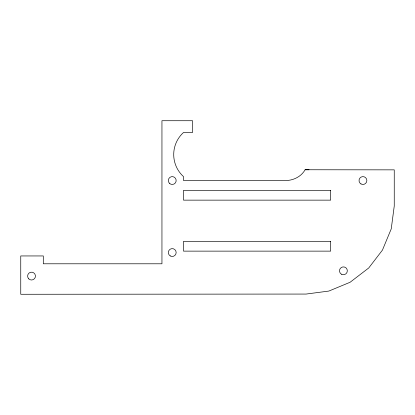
<?xml version="1.0" encoding="UTF-8"?>
<svg xmlns="http://www.w3.org/2000/svg" width="415" height="415" viewBox="0 0 415 415"><rect width="100%" height="100%" fill="white"/><g stroke="black" fill="none" stroke-linecap="round" stroke-linejoin="round"><path stroke-width="0.62" d="M305.103 169.751C301.363 176.406 293.965 180.198 286.475 180.535L183.518 180.535L183.518 176.614A29.724 29.724 0 0 1 183.518 132.489L192.57 132.489L192.57 120.724L161.949 120.724L161.949 263.79L43.3 263.79L43.3 255.946L20.75 255.946L20.75 294.276L306.068 294.064L328.867 291.065L350.099 282.267L368.733 267.971L382.438 250.11L391.246 228.847L394.25 206.022L394.25 169.86L305.103 169.751L309.025 169.751M330.656 190.34L183.518 190.34L183.518 200.144L330.656 200.144L330.656 190.34M330.656 241.328L183.518 241.328L183.518 251.132L330.656 251.132L330.656 241.328M170.28 255.936A3.922 3.922 0 0 0 176.162 252.538A3.922 3.922 0 0 0 170.28 249.145A3.922 3.922 0 0 0 170.28 255.936M341.441 274.211A3.922 3.922 0 0 0 347.324 270.813A3.922 3.922 0 0 0 341.441 267.416A3.922 3.922 0 0 0 341.441 274.211M169.47 183.311A3.922 3.922 0 0 0 176.033 181.552A3.922 3.922 0 0 0 171.229 176.749A3.922 3.922 0 0 0 169.47 183.311M360.983 183.933A3.922 3.922 0 0 0 366.865 180.535A3.922 3.922 0 0 0 360.983 177.138A3.922 3.922 0 0 0 360.983 183.933M28.765 278.864A3.922 3.922 0 0 0 35.322 277.106A3.922 3.922 0 0 0 30.523 272.302A3.922 3.922 0 0 0 28.765 278.864"/></g></svg>
